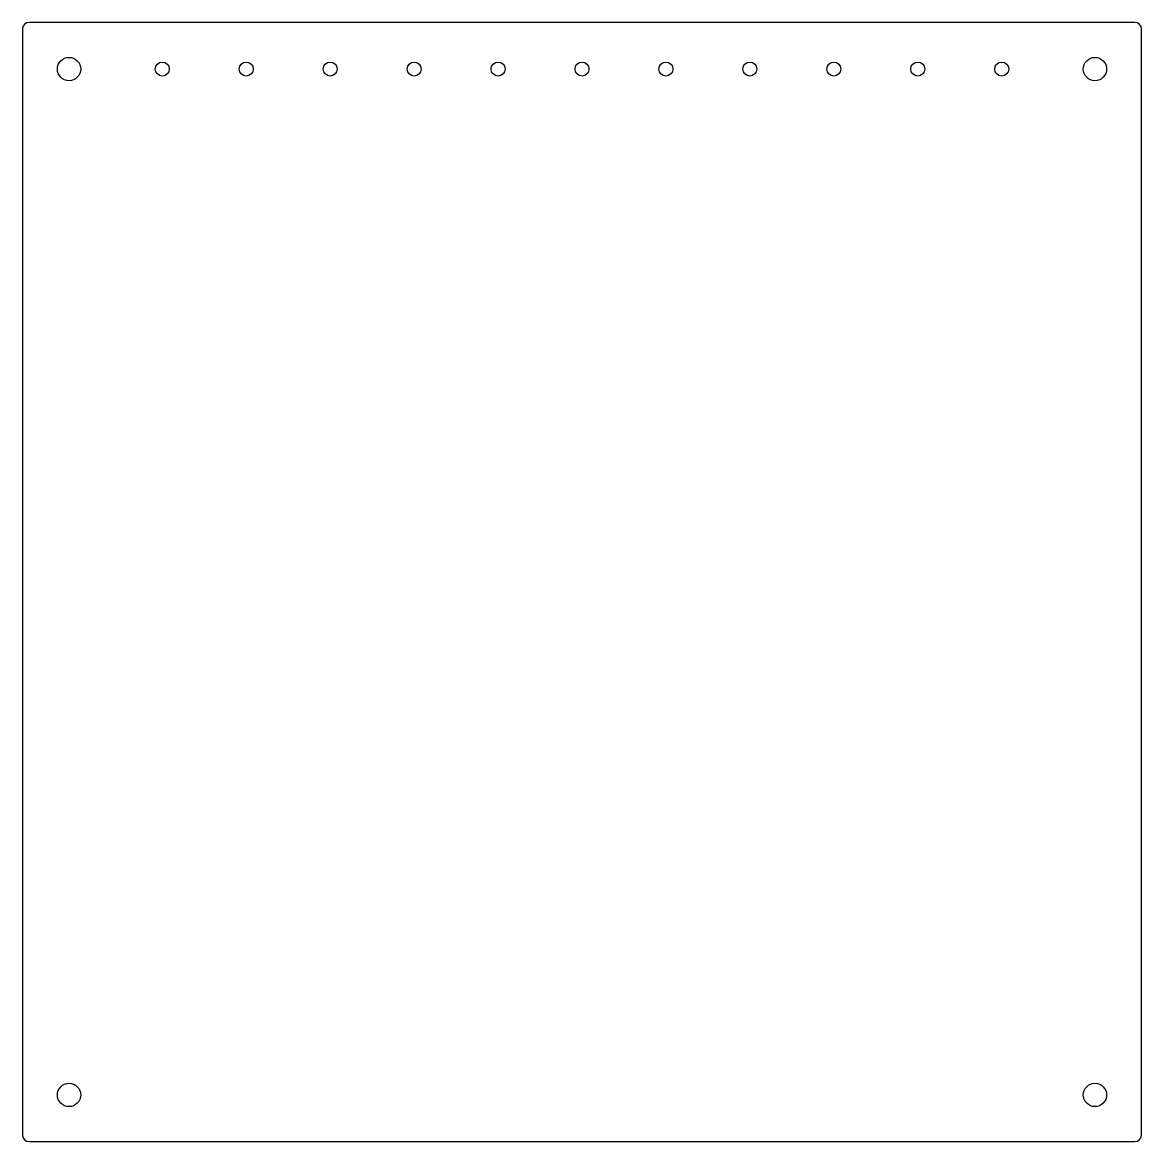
# Model space of a CAD drawing. Header units: millimetres. Extents: x -230 to 10, y -10 to 230.
import ezdxf

# ---------------------------------------------------------------- set-up
doc = ezdxf.new("R2010")
doc.units = ezdxf.units.MM

msp = doc.modelspace()

# ---------------------------------------------------------------- linework, layer by layer
at = {"color": 7, "linetype": 'Continuous', "lineweight": 25}
for p, q in [((-230, 228.5), (-230, -8.5)), ((8.5, 230), (-228.5, 230)), ((10, -8.5), (10, 228.5)), ((-228.5, -10), (8.5, -10))]:
    msp.add_line(p, q, dxfattribs=at)
for centre, radius in [((-220, 220), 2.5), ((-200, 220), 1.5), ((-182, 220), 1.5), ((-164, 220), 1.5), ((-146, 220), 1.5), ((-128, 220), 1.5), ((-110, 220), 1.5), ((-92, 220), 1.5), ((-74, 220), 1.5), ((-56, 220), 1.5), ((-38, 220), 1.5), ((-20, 220), 1.5), ((0, 220), 2.5), ((-220, 0), 2.5), ((0, 0), 2.5)]:
    msp.add_circle(centre, radius, dxfattribs=at)
for centre, start, end in [((-228.5, 228.5), 90, 180), ((8.5, 228.5), 0, 90), ((-228.5, -8.5), 180, 270), ((8.5, -8.5), 270, 0)]:
    msp.add_arc(centre, 1.5, start, end, dxfattribs=at)

doc.saveas('drawing.dxf')
